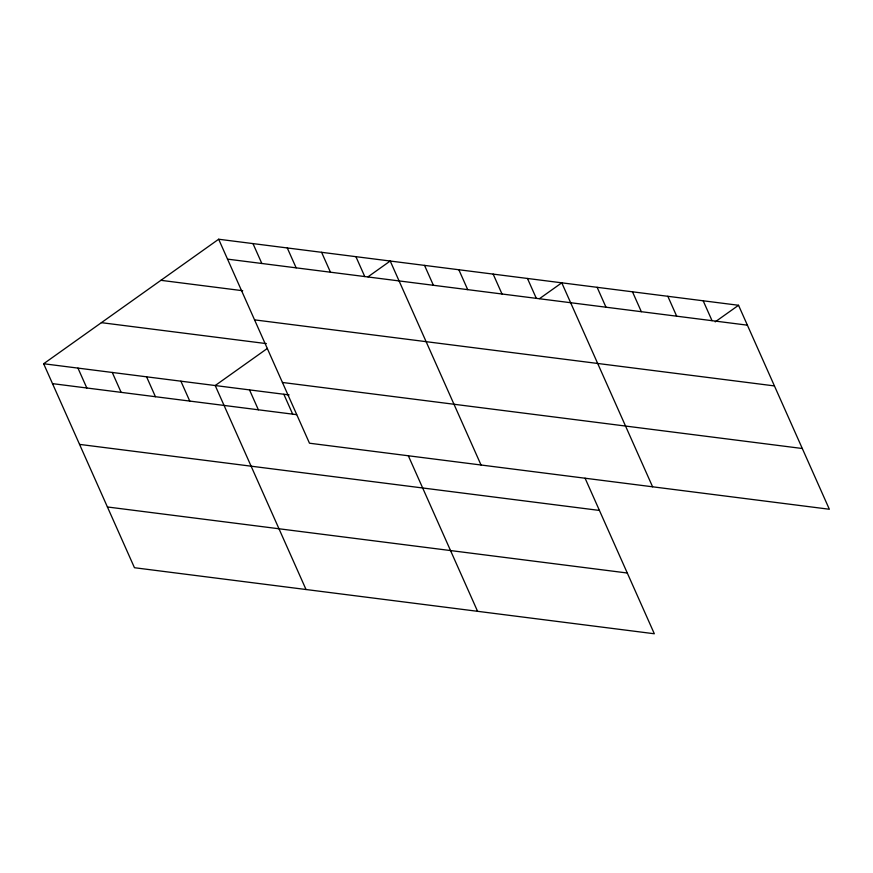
<?xml version="1.0" encoding="UTF-8"?>
<svg xmlns="http://www.w3.org/2000/svg" width="873" height="873" viewBox="0 0 873 873"><rect width="100%" height="100%" fill="white"/><g stroke="black" fill="none" stroke-linecap="round" stroke-linejoin="round"><path stroke-width="1.31" d="M585.074 478.197L654.335 633.765L134.464 567.723L43.65 363.746L218.665 239.235L738.536 305.277L829.35 509.254L309.479 443.211L218.665 239.235M267.411 348.403L215.205 385.539L306.03 589.515M368.002 276.828L390.22 261.027L481.034 465.003M539.569 298.621L561.775 282.819L652.589 486.796M715.205 321.864L738.536 305.277M227.515 259.128L747.386 325.171M160.905 280.32L242.727 290.72M254.567 319.867L774.438 385.921M101.399 322.661L266.363 343.613M282.426 382.461L802.298 448.504M43.65 363.746L289.105 394.923M52.511 383.64L296.645 414.653M79.552 444.39L599.424 510.432M107.423 506.973L627.294 573.015M703.18 300.781L712.041 320.675M667.834 296.296L676.684 316.19M632.478 291.8L641.339 311.694M597.132 287.315L605.982 307.209M527.467 278.465L536.317 298.359M493.158 274.1L502.008 293.994M458.838 269.746L467.699 289.64M424.529 265.381L433.39 285.275M355.911 256.662L364.761 276.555M321.591 252.308L330.452 272.201M408.313 455.739L477.586 611.318M287.282 247.954L296.143 267.836M252.974 243.589L261.835 263.482M283.834 394.258L292.684 414.151M249.514 389.904L258.375 409.786M180.897 381.185L189.757 401.078M146.588 376.82L155.438 396.713M112.268 372.465L121.129 392.359M77.959 368.1L86.82 387.994"/></g></svg>
